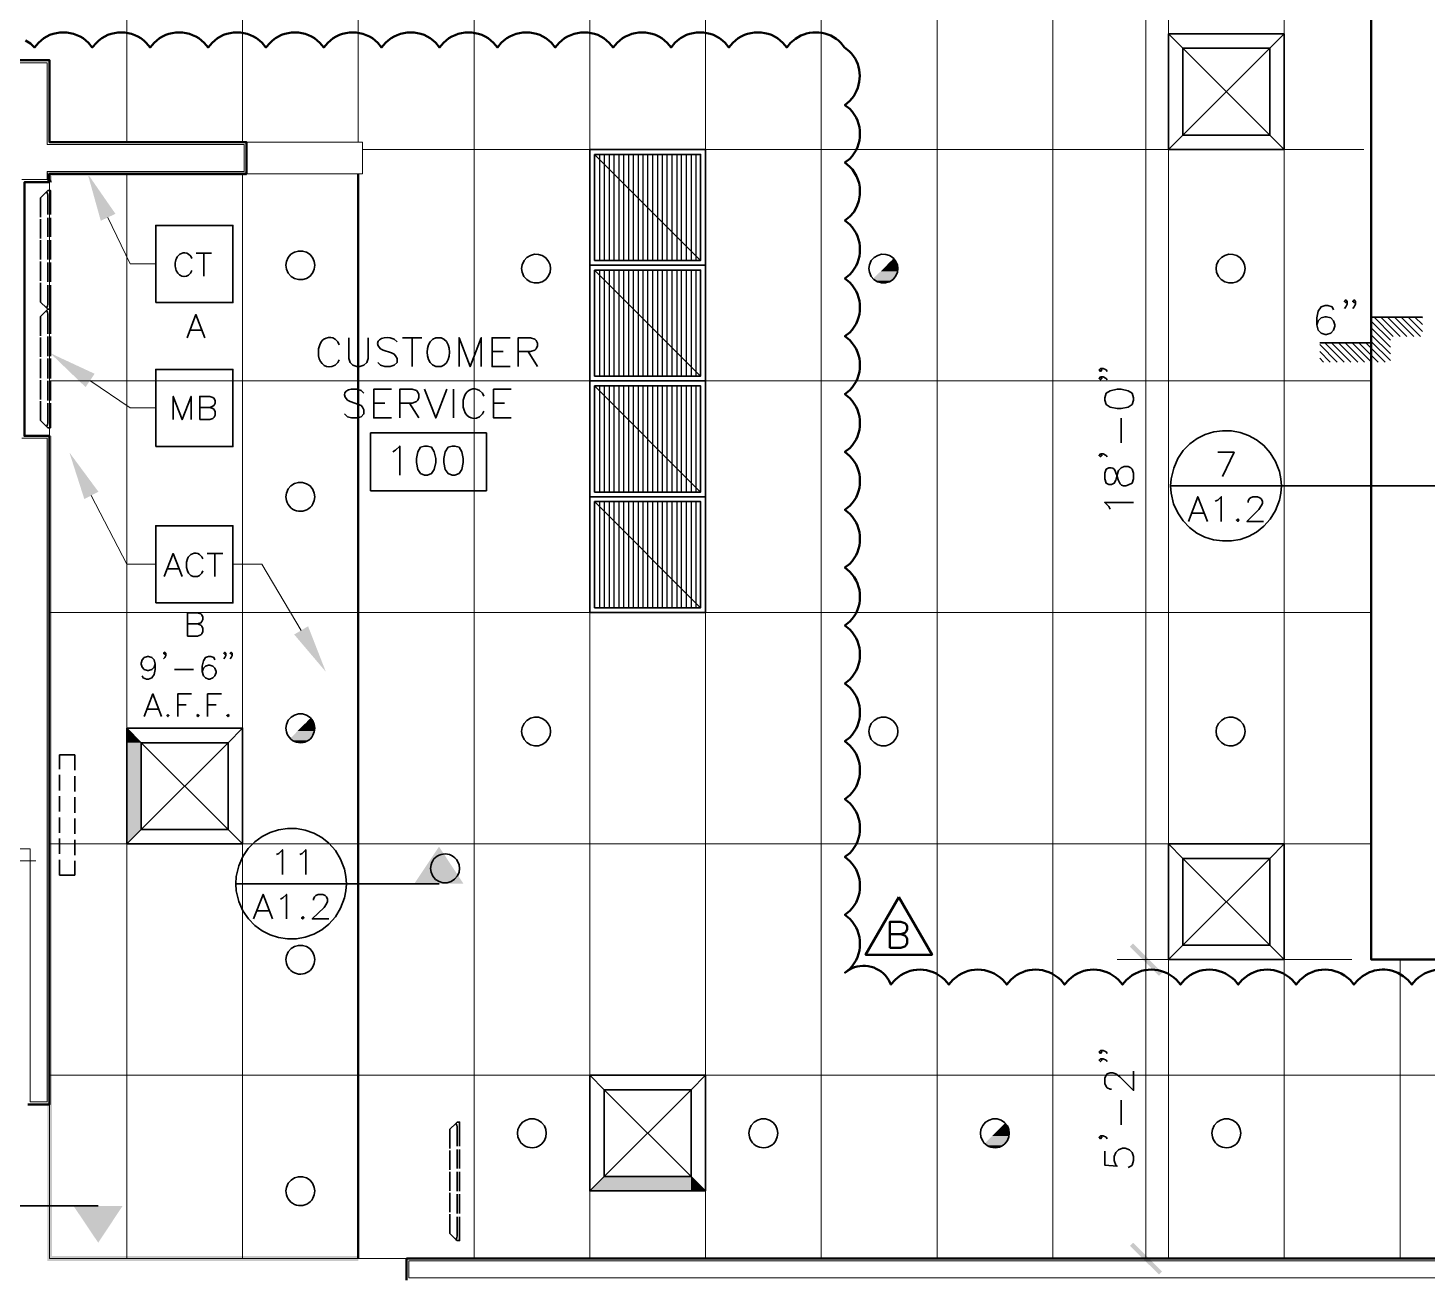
# Model space of a CAD drawing. Header units: inches. Extents: x 5 to 516, y -193 to 129.
# Drawn here: x 383.94 to 408.11, y 48.42 to 69.94 of the extents above; entities that cross this region are included whole.
import ezdxf

# ---------------------------------------------------------------- set-up
doc = ezdxf.new("R2010")
doc.units = ezdxf.units.IN
doc.header["$MEASUREMENT"] = 0
doc.linetypes.add('PDF_IMPORT', pattern=[1, 0.8, -0.2])
doc.layers.add('PDF9_Geometry', color=7, linetype='Continuous')
doc.layers.add('PDF9_Solid Fills', color=7, linetype='Continuous')

msp = doc.modelspace()

# ---------------------------------------------------------------- hatches: boundary and pattern name
at = {"layer": 'PDF9_Solid Fills', "transparency": 33554559}
for points in [[(384.3517361, 67.3783326), (387.7161802, 67.4583326), (384.271736, 67.4583326), (384.2717327, 67.4583359), (384.3517327, 67.2716692), (384.3517327, 67.3783359)], [(398.7695108, 65.8272201), (398.6717395, 65.7294489), (398.9650728, 65.7294489), (398.9695173, 65.7783378), (398.9695102, 65.7783378), (398.9650663, 65.8272201)], [(398.8139534, 65.8761116), (398.769509, 65.8272227), (398.9650645, 65.8272227), (398.9517312, 65.8761116)], [(398.8584051, 65.9161145), (398.8139607, 65.8761145), (398.9517384, 65.8761145), (398.9250718, 65.9161145)], [(398.5784029, 65.6405611), (398.5428474, 65.6005611), (398.8939585, 65.6005611), (398.9250696, 65.6405611)], [(398.5428488, 65.6005582), (398.5784044, 65.5694471), (398.8584044, 65.5694471), (398.8939599, 65.6005582)], [(398.6228456, 65.6850037), (398.5784011, 65.6405593), (398.9250678, 65.6405593), (398.9517344, 65.6850037)], [(398.5784029, 65.5694438), (398.6228474, 65.5472216), (398.8139585, 65.5472216), (398.8584029, 65.5694438)], [(398.6228456, 65.547227), (398.6717345, 65.5338937), (398.7695122, 65.5338937), (398.8139567, 65.547227)], [(398.671737, 65.7294464), (398.6228481, 65.6850019), (398.951737, 65.6850019), (398.9650703, 65.7294464)], [(388.5961805, 57.7872267), (388.5517361, 57.7383379), (388.8761805, 57.7383379), (388.8895139, 57.7872267)], [(388.645072, 57.8361182), (388.5961831, 57.7872293), (388.8895164, 57.7872293), (388.8939608, 57.8361182)], [(388.6939634, 57.8850005), (388.6450745, 57.8361116), (388.8939634, 57.8361116), (388.8895189, 57.8850005)], [(388.7428458, 57.9294522), (388.6939569, 57.8850078), (388.8895124, 57.8850078), (388.8761791, 57.9294522)], [(388.7828486, 57.9738948), (388.7428487, 57.9294504), (388.876182, 57.9294504), (388.8539598, 57.9738948)], [(388.4672924, 57.6583386), (388.5072924, 57.6272275), (388.7828479, 57.6272275), (388.8228479, 57.6583386)], [(388.5072953, 57.6938927), (388.4672953, 57.6583371), (388.8228508, 57.6583371), (388.8539619, 57.6938927)], [(388.5517379, 57.7383353), (388.5072935, 57.6938909), (388.8539601, 57.6938909), (388.8761823, 57.7383353)], [(388.5072953, 57.6272242), (388.5517397, 57.605002), (388.7428508, 57.605002), (388.7828508, 57.6272242)], [(388.5517379, 57.6049984), (388.5961824, 57.591665), (388.6939601, 57.591665), (388.742849, 57.6049984)], [(402.9784045, 54.0583362), (403.5339579, 53.6094496), (403.0317357, 54.1116717), (402.9784023, 54.0583384)], [(400.5961799, 50.7872271), (400.5517354, 50.7383382), (400.8761799, 50.7383382), (400.8895132, 50.7872271)], [(400.6450713, 50.8361185), (400.5961824, 50.7872297), (400.8895157, 50.7872297), (400.8939602, 50.8361185)], [(400.6939627, 50.8850009), (400.6450738, 50.836112), (400.8939627, 50.836112), (400.8895183, 50.8850009)], [(400.7428451, 50.9294526), (400.6939562, 50.8850082), (400.8895118, 50.8850082), (400.8761784, 50.9294526)], [(400.782848, 50.9738952), (400.742848, 50.9294508), (400.8761813, 50.9294508), (400.8539591, 50.9738952)], [(400.4672917, 50.658339), (400.5072917, 50.6272279), (400.7828473, 50.6272279), (400.8228473, 50.658339)], [(400.5072946, 50.6938931), (400.4672946, 50.6583375), (400.8228502, 50.6583375), (400.8539613, 50.6938931)], [(400.5517373, 50.7383357), (400.5072928, 50.6938913), (400.8539595, 50.6938913), (400.8761817, 50.7383357)], [(400.5072946, 50.6272246), (400.5517391, 50.6050024), (400.7428502, 50.6050024), (400.7828502, 50.6272246)], [(400.5961799, 50.5872217), (400.6450688, 50.5827773), (400.6939577, 50.5872217), (400.7428484, 50.6049988), (400.5517373, 50.6049988)]]:
    msp.add_hatch(color=256, dxfattribs=at).paths.add_polyline_path(points)
at = {"layer": 'PDF9_Solid Fills', "true_color": 0xb3b3b3, "transparency": 33554559}
for points in [[(385.6450721, 57.5827816), (385.6450721, 55.8361172), (385.893961, 56.085004), (385.893961, 57.5827816)], [(393.8939606, 50.0850075), (393.6450717, 49.8361186), (393.8939606, 49.8361186), (395.3961817, 49.8361186), (395.3961817, 50.0850075)]]:
    msp.add_hatch(color=253, dxfattribs=at).paths.add_polyline_path(points)

# ---------------------------------------------------------------- linework, layer by layer
at = {"layer": 'PDF9_Geometry', "lineweight": 15}
for points in [[(399.6450714, 81.0450018), (399.6450714, 48.6672253)], [(401.6450712, 81.0450018), (401.6450712, 48.6672253)], [(403.2539579, 53.8361184), (403.2539579, 71.8361174), (403.2539579, 81.0450058)], [(403.6450711, 81.0450018), (403.6450711, 48.6672253)], [(405.645071, 81.0450018), (405.645071, 48.6672253)], [(385.6450721, 75.253887), (385.6450721, 67.9605542)], [(387.645072, 75.253887), (387.645072, 67.9605542)], [(389.6450719, 67.960557), (389.6450719, 75.2538898)], [(391.6450718, 75.253887), (391.6450718, 48.6672209)], [(393.6450717, 75.253887), (393.6450717, 48.6672209)], [(395.6450716, 75.253887), (395.6450716, 48.6672209)], [(397.6450715, 75.253887), (397.6450715, 48.6672209)], [(389.6450719, 69.7116691), (389.6450719, 70.7294468)], [(387.7161802, 67.960557), (389.7161801, 67.960557), (389.7161801, 67.4183348), (387.7161802, 67.4183348)], [(407.0228469, 67.8361176), (389.7161813, 67.8361176)], [(384.3117389, 62.8850003), (384.3117389, 67.2716668)], [(385.6450721, 67.4183388), (385.6450721, 48.6672288)], [(387.645072, 67.4183388), (387.645072, 48.6672288)], [(385.3206273, 66.6627778), (385.7028495, 65.8583334), (386.147294, 65.8583334)], [(407.1472863, 63.8361178), (384.3117321, 63.8361178)], [(385.0095199, 63.8449973), (385.7028532, 63.3694418), (386.1472976, 63.3694418)], [(385.0317367, 61.8583347), (385.64507, 60.6672237), (386.1472922, 60.6672237)], [(388.6584002, 59.5250015), (387.9784003, 60.6672237), (387.4806225, 60.6672237)], [(407.1472863, 59.836118), (384.3117321, 59.836118)], [(407.1472863, 55.8361183), (384.3117321, 55.8361183)], [(384.0761793, 55.5427788), (383.462846, 55.5427788)], [(403.2539579, 48.6672276), (403.2539579, 53.8361161)], [(407.6450709, 53.8361184), (407.6450709, 48.6672298)], [(384.3117389, 51.8361185), (436.2317348, 51.8361185)], [(384.3117389, 51.3338941), (384.3117389, 48.6672276)], [(390.4806205, 48.6672276), (384.3117321, 48.6672276)], [(403.6495109, 48.6672276), (402.7561776, 48.6672276)]]:
    msp.add_lwpolyline(points, dxfattribs=at)
at = {"layer": 'PDF9_Geometry', "lineweight": 50}
for points in [[(407.1472954, 71.8361174), (407.1472954, 53.8361184), (417.6450726, 53.8361184), (417.6450726, 71.8361174)], [(398.9872933, 54.9161151), (399.5606266, 53.9205596), (398.4095155, 53.9205596)]]:
    msp.add_lwpolyline(points, close=True, dxfattribs=at)
for points in [[(384.1206288, 69.6805621), (384.0495172, 69.600562), (383.9828509, 69.6672287), (383.8984066, 69.7205619)], [(385.1206287, 69.6805621), (385.0495171, 69.600562), (384.9828509, 69.6805621)], [(386.1206287, 69.6805621), (386.0495171, 69.600562), (385.9828508, 69.6805621)], [(387.1206286, 69.6805621), (387.049517, 69.600562), (386.9828508, 69.6805621)], [(388.1206286, 69.6805621), (388.0495169, 69.600562), (387.9828507, 69.6805621)], [(389.1206285, 69.6805621), (389.0495169, 69.600562), (388.9828507, 69.6805621)], [(390.1161836, 69.6805621), (390.0495168, 69.600562), (389.9828506, 69.6805621)], [(391.1161835, 69.6805621), (391.0495168, 69.600562), (390.9828506, 69.6805621)], [(392.1161835, 69.6805621), (392.0495167, 69.600562), (391.9828505, 69.6805621)], [(393.1161834, 69.6805621), (393.0495167, 69.600562), (392.9828504, 69.6805621)], [(394.1161833, 69.6805621), (394.0495169, 69.600562), (393.9828501, 69.6805621)], [(395.1161833, 69.6805621), (395.0495169, 69.600562), (394.98285, 69.6805621)], [(396.1161834, 69.6805621), (396.0495168, 69.600562), (395.98285, 69.6805621)], [(397.2006278, 69.7516731), (397.1161833, 69.6805621), (397.0495167, 69.600562), (396.9828499, 69.6805621)], [(398.1295166, 69.5338951), (398.0495166, 69.600562), (397.98285, 69.6805621)], [(383.1561841, 69.3783358), (384.31174, 69.3783358), (384.31174, 67.9605581), (387.7161847, 67.9605581), (387.7161847, 67.4183354), (384.31174, 67.4183354), (384.31174, 67.2716691)], [(384.3117389, 67.2716668), (383.8761833, 67.2716668), (383.8761833, 62.8850003), (384.3117389, 62.8850003), (384.3117389, 51.3338896), (383.9384056, 51.3338896)], [(389.6450719, 67.4183388), (389.6450719, 48.6672288)], [(398.8317395, 54.0405635), (398.8317395, 54.4894524), (399.0228506, 54.4894524), (399.0895173, 54.4672302), (399.1117395, 54.445008), (399.1295173, 54.405008), (399.1295173, 54.3605635), (399.1117395, 54.3205635), (399.0895173, 54.2983413), (399.0228506, 54.2761191), (398.8317395, 54.2761191)], [(399.0228474, 54.276114), (399.089514, 54.2538918), (399.1117362, 54.2316696), (399.129514, 54.1916696), (399.129514, 54.1250029), (399.1117362, 54.0850029), (399.089514, 54.0627807), (399.0228474, 54.0405585), (398.8317363, 54.0405585)], [(398.9206248, 53.4850008), (398.8495138, 53.4050008), (398.813958, 53.4805563)], [(399.9206247, 53.4850008), (399.8495137, 53.4050008), (399.7828469, 53.4850008)], [(400.9206247, 53.4850008), (400.8495136, 53.4050008), (400.7828468, 53.4850008)], [(401.9206246, 53.4850008), (401.8495136, 53.4050008), (401.7828468, 53.4850008)], [(402.9206246, 53.4850008), (402.8495135, 53.4050008), (402.7828467, 53.4850008)], [(403.9206245, 53.4850008), (403.8495135, 53.4050008), (403.7828467, 53.4850008)], [(404.9206245, 53.4850008), (404.8495134, 53.4050008), (404.7828466, 53.4850008)], [(405.9206244, 53.4850008), (405.8495134, 53.4050008), (405.7828466, 53.4850008)], [(406.9206243, 53.4850008), (406.8495132, 53.4050008), (406.7828466, 53.4850008)], [(407.6984021, 53.5516674), (407.6095132, 53.6050008)], [(407.91618, 53.4850046), (407.8495138, 53.4050045), (407.7828476, 53.4850046), (407.6984032, 53.5516714)], [(384.3117389, 51.3338941), (383.9384056, 51.3338941)], [(390.4806205, 48.2938943), (390.4806205, 48.6672276), (417.605063, 48.6672276), (417.605063, 46.1694499)]]:
    msp.add_lwpolyline(points, dxfattribs=at)
at = {"layer": 'PDF9_Geometry', "lineweight": 35}
for points in [[(403.8939589, 69.5872207), (403.6450701, 69.8361095)], [(405.3961832, 69.5872207), (405.6450721, 69.8361095)], [(403.8939589, 68.0850054), (403.6450701, 67.8361165)], [(405.3961832, 68.0850054), (405.6450721, 67.8361165)], [(393.7295172, 67.7516721), (395.5606281, 65.9205611)], [(386.7695114, 65.9516686), (386.7517337, 65.9916686), (386.7117337, 66.0272241)], [(386.8450684, 66.0450026), (387.1117351, 66.0450026)], [(386.9784054, 66.0450026), (386.9784054, 65.6450026)], [(388.4050709, 65.8983399), (388.396182, 65.8361177), (388.4050709, 65.7694511)], [(388.8628486, 65.7116733), (388.8850709, 65.7694511), (388.8939598, 65.8361177), (388.8850709, 65.8983399), (388.8628486, 65.9605622)], [(392.4761832, 65.8450044), (392.4672943, 65.7783378), (392.4761832, 65.7161156)], [(392.933961, 65.6538933), (392.9606276, 65.7161156), (392.9695165, 65.7783378), (392.9606276, 65.8450044), (392.933961, 65.9027822)], [(393.7295172, 65.7516722), (395.5606281, 63.9205613)], [(398.4761829, 65.8450044), (398.467294, 65.7783378), (398.4761829, 65.7161156)], [(398.9339606, 65.6538933), (398.9606273, 65.7161156), (398.9695162, 65.7783378), (398.9606273, 65.8450044), (398.9339606, 65.9027822)], [(404.4761826, 65.8450044), (404.4672937, 65.7783378), (404.4761826, 65.7161156)], [(404.9339603, 65.6538933), (404.960627, 65.7161156), (404.9695159, 65.7783378), (404.960627, 65.8450044), (404.9339603, 65.9027822)], [(406.493957, 65.0672195), (406.4717348, 65.1161084), (406.4006236, 65.1383306), (406.3517348, 65.1383306), (406.2806237, 65.1161084), (406.2317348, 65.0449972), (406.2095125, 64.9249973), (406.2095125, 64.8049973), (406.2317348, 64.7116639), (406.2806237, 64.662775), (406.3517348, 64.6405528), (406.373957, 64.6405528), (406.4495125, 64.662775), (406.493957, 64.7116639), (406.5206236, 64.782775), (406.5206236, 64.8049973), (406.493957, 64.8761084), (406.4495125, 64.9249973), (406.373957, 64.9472195), (406.3517348, 64.9472195), (406.2806237, 64.9249973), (406.2317348, 64.8761084), (406.2095125, 64.8049973)], [(406.7339562, 65.2094449), (406.7072896, 65.1872227), (406.6850674, 65.2094449), (406.7072896, 65.2361116), (406.7339562, 65.2094449), (406.7339562, 65.1605561), (406.7072896, 65.1161116), (406.6850674, 65.0894449)], [(406.8761817, 65.2094449), (406.8539595, 65.1872227), (406.8272928, 65.2094449), (406.8539595, 65.2361116), (406.8761817, 65.2094449), (406.8761817, 65.1605561), (406.8539595, 65.1161116), (406.8272928, 65.0894449)], [(386.6895147, 64.5827812), (386.8406258, 64.9827812), (386.9917369, 64.5827812)], [(406.2583975, 64.4938869), (407.1472863, 64.4938869), (407.1472863, 64.9383313), (408.0361751, 64.9383313)], [(407.4806196, 64.5383386), (407.1472863, 64.8716719)], [(407.529511, 64.604998), (407.1961777, 64.9383313)], [(407.6495107, 64.604998), (407.3161773, 64.9383313)], [(407.7650705, 64.604998), (407.4317372, 64.9383313)], [(407.8850702, 64.604998), (407.5517369, 64.9383313)], [(408.000621, 64.604998), (407.6672877, 64.9383313)], [(408.0361751, 64.6894435), (407.7872863, 64.9383324)], [(408.0361751, 64.8094432), (407.9028418, 64.938332)], [(408.0361751, 64.925003), (408.0228418, 64.9383364)], [(386.7472947, 64.7161091), (386.9384058, 64.7161091)], [(389.4806206, 64.5827812), (389.4806206, 64.2272257), (389.5072873, 64.1561146), (389.5517317, 64.1072257), (389.6228428, 64.0850034), (389.6717317, 64.0850034), (389.7428428, 64.1072257), (389.7917317, 64.1561146), (389.8139539, 64.2272257), (389.8139539, 64.5827812)], [(390.3161783, 64.5116639), (390.2672894, 64.5605528), (390.1961783, 64.582775)], [(390.4095123, 64.5827812), (390.7428456, 64.5827812)], [(390.5784034, 64.5827812), (390.5784034, 64.0850034)], [(391.1250671, 64.560559), (391.0761782, 64.5827812), (390.9828449, 64.5827812), (390.933956, 64.560559), (390.8850671, 64.5116701)], [(391.3872955, 64.0850056), (391.3872955, 64.5827834), (391.5784066, 64.0850056), (391.7695177, 64.5827834), (391.7695177, 64.0850056)], [(392.2672904, 64.0850056), (391.9561793, 64.0850056), (391.9561793, 64.5827834), (392.2672904, 64.5827834)], [(392.4095122, 64.0850056), (392.4095122, 64.5827834), (392.6228455, 64.5827834), (392.6939567, 64.5605611), (392.7206233, 64.5338945), (392.7428455, 64.48945), (392.7428455, 64.4405612), (392.7206233, 64.3916723), (392.6939567, 64.36945), (392.6228455, 64.3427834), (392.4095122, 64.3427834)], [(407.4806196, 64.4227787), (407.1472863, 64.756112)], [(407.4806196, 64.302779), (407.1472863, 64.6361124)], [(390.0272894, 64.3916639), (390.0761783, 64.3694417), (390.2184005, 64.3205528), (390.2672894, 64.2983306), (390.2895116, 64.271664), (390.3161783, 64.2272195), (390.3161783, 64.1561084), (390.2672894, 64.1072195), (390.1961783, 64.0849973), (390.102845, 64.0849973), (390.0272894, 64.1072195), (389.982845, 64.1561084)], [(391.9561793, 64.3427819), (392.1472904, 64.3427819)], [(392.5784033, 64.3427819), (392.7428477, 64.0850042)], [(406.5606254, 64.1605536), (406.2584032, 64.4672202)], [(406.4406258, 64.1605536), (406.2584036, 64.3472202)], [(406.6806251, 64.1605536), (406.3472918, 64.4938869)], [(406.7961759, 64.1605536), (406.4628426, 64.4938869)], [(406.9161846, 64.1605536), (406.5828513, 64.4938869)], [(407.0317354, 64.1605536), (406.6984021, 64.4938869)], [(407.1517351, 64.1605536), (406.8184018, 64.4938869)], [(407.267295, 64.1605536), (406.9339617, 64.4938869)], [(407.3872946, 64.1605536), (407.0539613, 64.4938869)], [(407.4806196, 64.1872282), (407.1472863, 64.5205615)], [(389.2450672, 64.107226), (389.2895117, 64.1561149), (389.3161783, 64.2005594)], [(390.9828449, 64.0850034), (391.0761782, 64.0850034), (391.1250671, 64.1072257)], [(406.3250659, 64.1605536), (406.2583993, 64.2316647)], [(402.4717404, 64.0494425), (402.4939626, 64.0272202), (402.4717404, 64.0005536), (402.4450737, 64.0272202), (402.4717404, 64.0494425), (402.5161848, 64.0494425), (402.5650737, 64.0272202), (402.587296, 64.0005536)], [(402.4717404, 63.907226), (402.4939626, 63.8805594), (402.4717404, 63.8583372), (402.4450737, 63.8805594), (402.4717404, 63.907226), (402.5161848, 63.907226), (402.5650737, 63.8805594), (402.587296, 63.8583372)], [(389.7428457, 63.6227751), (389.6939568, 63.671664), (389.6228457, 63.6938862)], [(390.2184034, 63.1961168), (389.9117368, 63.1961168), (389.9117368, 63.6938945), (390.2184034, 63.6938945)], [(390.36063, 63.1961168), (390.36063, 63.6938945), (390.5784077, 63.6938945), (390.6495188, 63.6716723), (390.671741, 63.6450056), (390.6939633, 63.6005612), (390.6939633, 63.5516723), (390.671741, 63.5027834), (390.6495188, 63.4805612), (390.5784077, 63.4538945), (390.36063, 63.4538945)], [(390.7917371, 63.6938924), (390.9828482, 63.1961146), (391.1739593, 63.6938924)], [(391.2895126, 63.6938924), (391.2895126, 63.1961146)], [(391.8139538, 63.5738927), (391.7917316, 63.6227816), (391.7428427, 63.6716705)], [(392.2895115, 63.1961168), (391.9828449, 63.1961168), (391.9828449, 63.6938945), (392.2895115, 63.6938945)], [(393.7295172, 63.7516723), (395.5606281, 61.9161168)], [(386.4495154, 63.1694512), (386.4495154, 63.5694512), (386.6006265, 63.1694512), (386.7561821, 63.5694512), (386.7561821, 63.1694512)], [(386.9072881, 63.1694512), (386.9072881, 63.5694512), (387.0806215, 63.5694512), (387.1339548, 63.5516734), (387.156177, 63.5338956), (387.1739548, 63.4938956), (387.1739548, 63.4538956), (387.156177, 63.4183401), (387.1339548, 63.4005623), (387.0806215, 63.3783401), (386.9072881, 63.3783401)], [(387.080628, 63.3783361), (387.1339613, 63.3605583), (387.1561835, 63.3427805), (387.1739613, 63.3027805), (387.1739613, 63.2450028), (387.1561835, 63.2094472), (387.1339613, 63.187225), (387.080628, 63.1694472), (386.9072946, 63.1694472)], [(389.4584013, 63.5027751), (389.5072902, 63.4805529), (389.6495124, 63.431664), (389.6939568, 63.4094418), (389.7206235, 63.3827751), (389.7428457, 63.3383307), (389.7428457, 63.2672196), (389.6939568, 63.2183307), (389.6228457, 63.1961085), (389.5295124, 63.1961085), (389.4584013, 63.2183307), (389.4095124, 63.2672196)], [(389.9117368, 63.4538931), (390.1028479, 63.4538931)], [(390.529512, 63.4538931), (390.6939564, 63.1961153)], [(391.4806205, 63.5738927), (391.4583983, 63.5027816), (391.4583983, 63.3827816)], [(391.9828449, 63.4538931), (392.173956, 63.4538931)], [(391.7428427, 63.2183372), (391.7917316, 63.2672261), (391.8139538, 63.3116705)], [(402.8272905, 62.7650006), (402.8272905, 63.1916673)], [(390.2450701, 62.6138957), (390.2895145, 62.6405623), (390.3606256, 62.7116734), (390.3606256, 62.2094513)], [(402.4717404, 62.5738928), (402.4939626, 62.5472261), (402.4717404, 62.5250039), (402.4450737, 62.5472261), (402.4717404, 62.5738928), (402.5161848, 62.5738928), (402.5650737, 62.5472261), (402.587296, 62.5250039)], [(404.5784026, 62.1827795), (404.7784026, 62.6050017), (404.4984026, 62.6050017)], [(402.5650708, 62.3116655), (402.5428486, 62.2405544), (402.5428486, 62.1427766), (402.5650708, 62.0716655), (402.6139597, 62.0494433), (402.6584042, 62.0494433), (402.7072931, 62.0716655), (402.7339597, 62.1205544), (402.7561819, 62.2138877), (402.7784042, 62.2894433), (402.827293, 62.3338877), (402.8761819, 62.3605544), (402.947293, 62.3605544), (402.9917375, 62.3338877), (403.0184041, 62.3116655), (403.0406264, 62.2405544), (403.0406264, 62.1427766), (403.0184041, 62.0716655)], [(403.689513, 62.1472214), (403.6806241, 62.022777), (403.689513, 61.8983326)], [(405.5606241, 61.7738881), (405.5872907, 61.8983326), (405.5961796, 62.022777), (405.5872907, 62.1472214), (405.5606241, 62.2716659)], [(418.3828452, 62.022777), (403.6806241, 62.022777)], [(393.7295172, 61.7516724), (395.5606281, 59.9161169)], [(402.6361827, 61.6227752), (402.6139604, 61.6672197), (402.5428493, 61.7383308), (403.0406271, 61.7383308)], [(403.9917327, 61.4094506), (404.1517327, 61.8361172), (404.3161771, 61.4094506)], [(404.4539632, 61.7561122), (404.4984077, 61.7738899), (404.5561855, 61.8361122), (404.5561855, 61.4094455)], [(405.022847, 61.7338863), (405.022847, 61.7561085), (405.0406248, 61.7961085), (405.062847, 61.8183308), (405.102847, 61.8361085), (405.182847, 61.8361085), (405.222847, 61.8183308), (405.2450692, 61.7961085), (405.2672915, 61.7561085), (405.2672915, 61.7161085), (405.2450692, 61.6761085), (405.2050692, 61.6138863), (405.0006248, 61.4094419), (405.2850692, 61.4094419)], [(404.0495127, 61.551667), (404.2539571, 61.551667)], [(386.2939617, 60.4538933), (386.4450728, 60.8538932), (386.6006284, 60.4538933)], [(386.6939617, 60.760561), (386.6761839, 60.7027832), (386.6761839, 60.6094499), (386.6939617, 60.5516721), (386.7117395, 60.5116721), (386.7517395, 60.4761166), (386.7917395, 60.4538943), (386.867295, 60.4538943), (386.9028506, 60.4761166), (386.9428506, 60.5116721), (386.9606283, 60.5516721)], [(386.9606283, 60.760561), (386.9428506, 60.7961165), (386.9028506, 60.8361165)], [(387.0361763, 60.853895), (387.3028429, 60.853895)], [(387.1695132, 60.853895), (387.1695132, 60.4538951)], [(386.3517326, 60.5872212), (386.5428437, 60.5872212)], [(386.6939635, 59.4272277), (386.6939635, 59.8272277), (386.8672968, 59.8272277), (386.9250746, 59.8094499), (386.9428524, 59.7916722), (386.9606301, 59.7516722), (386.9606301, 59.7161166), (386.9428524, 59.6761166), (386.9250746, 59.6583388), (386.8672968, 59.6405611), (386.6939635, 59.6405611)], [(386.8672943, 59.6405614), (386.9250721, 59.6183392), (386.9428498, 59.6005614), (386.9606276, 59.5605614), (386.9606276, 59.5072281), (386.9428498, 59.4672281), (386.9250721, 59.4494503), (386.8672943, 59.4272281), (386.693961, 59.4272281)], [(386.1339592, 58.9427804), (386.1161814, 58.8894471), (386.0806259, 58.8494471), (386.0228481, 58.8316693), (386.0050703, 58.8316693), (385.9472925, 58.8494471), (385.911737, 58.8894471), (385.8939592, 58.9427804), (385.8939592, 58.9605582), (385.911737, 59.018336), (385.9472925, 59.0538915), (386.0050703, 59.0716693), (386.0228481, 59.0716693), (386.0806259, 59.0538915), (386.1161814, 59.018336), (386.1339592, 58.9427804), (386.1339592, 58.8494471), (386.1161814, 58.7605582), (386.0806259, 58.7027804), (386.0228481, 58.6850027), (385.9872925, 58.6850027), (385.9295147, 58.7027804), (385.911737, 58.738336)], [(386.3206273, 59.1294485), (386.3028495, 59.1116707), (386.2806273, 59.1294485), (386.3028495, 59.1472263), (386.3206273, 59.1294485), (386.3206273, 59.093893), (386.3028495, 59.053893), (386.2806273, 59.0361152)], [(387.1695132, 59.0183374), (387.1517355, 59.053893), (387.0984021, 59.0716708), (387.0584021, 59.0716708), (387.0050688, 59.053893), (386.9695132, 59.0005596), (386.947291, 58.9072263), (386.947291, 58.813893), (386.9695132, 58.7383374), (387.0050688, 58.7027819), (387.0584021, 58.6850041), (387.0806243, 58.6850041), (387.1339577, 58.7027819), (387.1695132, 58.7383374), (387.1917355, 58.7961152), (387.1917355, 58.813893), (387.1695132, 58.8716708), (387.1339577, 58.9072263), (387.0806243, 58.9250041), (387.0584021, 58.9250041), (387.0050688, 58.9072263), (386.9695132, 58.8716708), (386.947291, 58.813893)], [(387.3561813, 59.1294485), (387.3384036, 59.1116707), (387.3206258, 59.1294485), (387.3384036, 59.1472263), (387.3561813, 59.1294485), (387.3561813, 59.093893), (387.3384036, 59.053893), (387.3206258, 59.0361152)], [(387.4672924, 59.1294485), (387.4495147, 59.1116707), (387.4317369, 59.1294485), (387.4495147, 59.1472263), (387.4672924, 59.1294485), (387.4672924, 59.093893), (387.4495147, 59.053893), (387.4317369, 59.0361152)], [(386.4672925, 58.8494464), (386.8006258, 58.8494464)], [(385.9472911, 58.0361145), (386.0984022, 58.4272256), (386.2450688, 58.0361145)], [(386.5250724, 58.0361145), (386.5250724, 58.4272256), (386.7650724, 58.4272256)], [(387.0406251, 58.0361145), (387.0406251, 58.4272256), (387.2806251, 58.4272256)], [(386.005071, 58.1650027), (386.1917377, 58.1650027)], [(386.5250724, 58.2405597), (386.6717391, 58.2405597)], [(387.0406251, 58.2405597), (387.1917362, 58.2405597)], [(385.8939599, 57.5827816), (385.645071, 57.8361149)], [(387.3961842, 57.5827816), (387.6450731, 57.8361149)], [(392.4761832, 57.8450049), (392.4672943, 57.7783382), (392.4761832, 57.7116715)], [(392.933961, 57.6538938), (392.9606276, 57.7116715), (392.9695165, 57.7783382), (392.9606276, 57.8450049), (392.933961, 57.9027827)], [(398.4761829, 57.8450049), (398.467294, 57.7783382), (398.4761829, 57.7116715)], [(398.9339606, 57.6538938), (398.9606273, 57.7116715), (398.9695162, 57.7783382), (398.9606273, 57.8450049), (398.9339606, 57.9027827)], [(404.4761826, 57.8450049), (404.4672937, 57.7783382), (404.4761826, 57.7116715)], [(404.9339603, 57.6538938), (404.960627, 57.7116715), (404.9695159, 57.7783382), (404.960627, 57.8450049), (404.9339603, 57.9027827)], [(385.8939599, 56.0850061), (385.645071, 55.8361172)], [(387.3961842, 56.0850061), (387.6450731, 55.8361172)], [(388.2317419, 55.6538899), (388.2717419, 55.6716677), (388.3339641, 55.7338899), (388.3339641, 55.3072233)], [(388.6361834, 55.6538899), (388.6761834, 55.6716677), (388.7384057, 55.7338899), (388.7384057, 55.3072233)], [(403.8939589, 55.5827817), (403.6450701, 55.836115)], [(405.3961832, 55.5827817), (405.6450721, 55.836115)], [(389.4406268, 55.1472258), (389.4317379, 55.2716702), (389.4095156, 55.3961147)], [(387.5384046, 55.2716702), (387.5295158, 55.1472258), (387.5384046, 55.0227814)], [(389.4095156, 54.9027814), (389.4317379, 55.0227814), (389.4406268, 55.1472258), (387.5295158, 55.1472258)], [(391.0406249, 55.1472258), (389.4406249, 55.1472258)], [(387.8361799, 54.5383391), (388.0006243, 54.9605613), (388.1606243, 54.5383391)], [(388.3028501, 54.880561), (388.3428501, 54.9027832), (388.4050723, 54.960561), (388.4050723, 54.5383388)], [(388.8717339, 54.8627839), (388.8717339, 54.8805617), (388.8895117, 54.9205617), (388.9117339, 54.9427839), (388.9517339, 54.9605617), (389.0317339, 54.9605617), (389.0717339, 54.9427839), (389.0939561, 54.9205617), (389.1117339, 54.8805617), (389.1117339, 54.8405617), (389.0939561, 54.8005617), (389.0539561, 54.7383395), (388.8495117, 54.5383395), (389.1339561, 54.5383395)], [(387.8984086, 54.6805555), (388.102853, 54.6805555)], [(403.8939589, 54.0850062), (403.6450701, 53.8361173)], [(405.3961832, 54.0850062), (405.6450721, 53.8361173)], [(402.4717404, 52.2627859), (402.4939626, 52.2405636), (402.4717404, 52.213897), (402.4450737, 52.2405636), (402.4717404, 52.2627859), (402.5161848, 52.2627859), (402.5650737, 52.2405636), (402.587296, 52.213897)], [(402.4717404, 52.1205604), (402.4939626, 52.0983382), (402.4717404, 52.0716715), (402.4450737, 52.0983382), (402.4717404, 52.1205604), (402.5161848, 52.1205604), (402.5650737, 52.0983382), (402.587296, 52.0716715)], [(393.8939595, 51.5827819), (393.6450706, 51.8361152)], [(395.3961838, 51.5827819), (395.6450727, 51.8361152)], [(402.6583995, 51.5961192), (402.6361772, 51.5961192), (402.5872884, 51.6183414), (402.5650661, 51.6450081), (402.5428439, 51.693897), (402.5428439, 51.7872303), (402.5650661, 51.8361192), (402.5872884, 51.8583414), (402.6361772, 51.8805637), (402.6850661, 51.8805637), (402.733955, 51.8583414), (402.8050661, 51.8094525), (403.0406217, 51.573897), (403.0406217, 51.9072303)], [(402.8272905, 50.978335), (402.8272905, 51.4050016)], [(402.4717404, 50.7872271), (402.4939626, 50.7650049), (402.4717404, 50.7383382), (402.4450737, 50.7650049), (402.4717404, 50.7872271), (402.5161848, 50.7872271), (402.5650737, 50.7650049), (402.587296, 50.7383382)], [(402.5428486, 50.525002), (402.5428486, 50.285002), (402.7561819, 50.2627798), (402.7339597, 50.285002), (402.7072931, 50.3605576), (402.7072931, 50.4316687), (402.7339597, 50.5027798), (402.7784042, 50.5472242), (402.8495153, 50.5738909), (402.8984042, 50.5738909), (402.9695153, 50.5472242), (403.0184041, 50.5027798), (403.0406264, 50.4316687), (403.0406264, 50.3605576), (403.0184041, 50.285002), (402.9917375, 50.2627798), (402.947293, 50.2405576)], [(393.8939595, 50.0850064), (393.6450706, 49.8361175)], [(395.3961838, 50.0850064), (395.6450727, 49.8361175)], [(385.1517363, 49.5783332), (383.067292, 49.5783332)], [(391.3517323, 48.9783351), (391.3961768, 48.9783351), (391.3517323, 48.9783351)]]:
    msp.add_lwpolyline(points, dxfattribs=at)
for points in [[(405.645071, 69.8361175), (405.645071, 67.8361176), (403.6450711, 67.8361176), (403.6450711, 69.8361175)], [(405.3961832, 69.5872276), (405.3961832, 68.0850054), (403.893961, 68.0850054), (403.893961, 69.5872276)], [(393.6450717, 67.8361176), (393.6450717, 65.8361177), (395.6450716, 65.8361177), (395.6450716, 67.8361176)], [(393.7295172, 67.7516651), (393.7295172, 65.9205542), (395.5606281, 65.9205542), (395.5606281, 67.7516651)], [(384.2806245, 67.129447), (384.2584023, 67.1027803), (384.2761801, 67.0761137), (384.2806245, 67.0450026), (384.2761801, 67.0761137), (384.2584023, 67.1027803)], [(384.2806227, 67.129447), (384.3250671, 67.129447), (384.3250671, 67.0450026), (384.3250671, 67.129447)], [(386.1472875, 65.1916679), (386.1472875, 66.5250011), (387.4806207, 66.5250011), (387.4806207, 65.1916679)], [(393.6450717, 65.8361177), (393.6450717, 63.8361178), (395.6450716, 63.8361178), (395.6450716, 65.8361177)], [(393.7295172, 65.7516652), (393.7295172, 63.9205543), (395.5606281, 63.9205543), (395.5606281, 65.7516652)], [(384.2584073, 65.1027786), (384.1561851, 65.2005564)], [(384.2584073, 65.0538908), (384.1561851, 64.9516686)], [(384.2806209, 65.1605604), (384.2761764, 65.1294493), (384.2583987, 65.1027826), (384.2806209, 65.076116), (384.3250653, 65.076116), (384.3250653, 65.1605604), (384.3250653, 65.076116), (384.2806209, 65.076116), (384.2583987, 65.1027826), (384.2761764, 65.1294493)], [(384.3250653, 64.991669), (384.3250653, 65.0761134), (384.2806209, 65.0761134), (384.2583987, 65.0538912), (384.2806209, 65.0761134), (384.3250653, 65.0761134)], [(384.2584023, 65.0538937), (384.2761801, 65.0272271), (384.2806245, 64.9916715), (384.2761801, 65.0272271)], [(386.1472875, 62.7027809), (386.1472875, 64.0361142), (387.4806207, 64.0361142), (387.4806207, 62.7027809)], [(393.6450717, 63.8361178), (393.6450717, 61.8361179), (395.6450716, 61.8361179), (395.6450716, 63.8361178)], [(393.7295172, 63.7516702), (393.7295172, 61.9161147), (395.5606281, 61.9161147), (395.5606281, 63.7516702)], [(402.5428486, 63.5027845), (402.5650708, 63.4316734), (402.6361819, 63.3827845), (402.7561819, 63.3605623), (402.827293, 63.3605623), (402.947293, 63.3827845), (403.0184041, 63.4316734), (403.0406264, 63.5027845), (403.0406264, 63.547229), (403.0184041, 63.6227845), (402.947293, 63.6672289), (402.827293, 63.6938956), (402.7561819, 63.6938956), (402.6361819, 63.6672289), (402.5650708, 63.6227845), (402.5428486, 63.547229)], [(384.2806209, 63.0272203), (384.2583987, 63.0494425), (384.2761764, 63.0805536), (384.2806209, 63.1116647), (384.2761764, 63.0805536), (384.2583987, 63.0494425)], [(384.2806227, 63.0272268), (384.3250671, 63.0272268), (384.3250671, 63.1116713), (384.3250671, 63.0272268)], [(391.8584055, 62.9383314), (389.8584056, 62.9383314), (389.8584056, 61.9383315), (391.8584055, 61.9383315)], [(390.7917371, 62.7116695), (390.720626, 62.6894472), (390.6717371, 62.6138917), (390.6495149, 62.4983361), (390.6495149, 62.427225), (390.6717371, 62.307225), (390.720626, 62.2361139), (390.7917371, 62.2094473), (390.840626, 62.2094473), (390.9117371, 62.2361139), (390.9561815, 62.307225), (390.9828482, 62.427225), (390.9828482, 62.4983361), (390.9561815, 62.6138917), (390.9117371, 62.6894472), (390.840626, 62.7116695)], [(391.2672958, 62.7116695), (391.1961847, 62.6894472), (391.1472959, 62.6138917), (391.1250736, 62.4983361), (391.1250736, 62.427225), (391.1472959, 62.307225), (391.1961847, 62.2361139), (391.2672958, 62.2094473), (391.3161847, 62.2094473), (391.3872958, 62.2361139), (391.4361847, 62.307225), (391.4584069, 62.427225), (391.4584069, 62.4983361), (391.4361847, 62.6138917), (391.3872958, 62.6894472), (391.3161847, 62.7116695)], [(393.6450717, 61.8361179), (393.6450717, 59.836118), (395.6450716, 59.836118), (395.6450716, 61.8361179)], [(393.7295172, 61.7516703), (393.7295172, 59.9161148), (395.5606281, 59.9161148), (395.5606281, 61.7516703)], [(404.8406277, 61.4538932), (404.8184055, 61.431671), (404.8406277, 61.4094488), (404.8584055, 61.431671)], [(386.1472875, 60.0005603), (386.1472875, 61.3338936), (387.4806207, 61.3338936), (387.4806207, 60.0005603)], [(386.3561814, 58.0716686), (386.3384036, 58.0538909), (386.3561814, 58.0361131), (386.3739592, 58.0538909)], [(386.8761828, 58.0716686), (386.858405, 58.0538909), (386.8761828, 58.0361131), (386.8939606, 58.0538909)], [(387.3917354, 58.0716686), (387.3739577, 58.0538909), (387.3917354, 58.0361131), (387.4139577, 58.0538909)], [(385.6450721, 57.8361182), (385.6450721, 55.8361183), (387.645072, 55.8361183), (387.645072, 57.8361182)], [(385.8939599, 57.5827837), (385.8939599, 56.0850061), (387.3961821, 56.0850061), (387.3961821, 57.5827837)], [(405.645071, 55.8361183), (405.645071, 53.8361184), (403.6450711, 53.8361184), (403.6450711, 55.8361183)], [(405.3961832, 55.5827838), (405.3961832, 54.0850062), (403.893961, 54.0850062), (403.893961, 55.5827838)], [(388.6895146, 54.578333), (388.6672924, 54.5561107), (388.6895146, 54.538333), (388.7072924, 54.5561107)], [(395.6450716, 49.8361186), (395.6450716, 51.8361185), (393.6450717, 51.8361185), (393.6450717, 49.8361186)], [(395.3961838, 50.0850064), (395.3961838, 51.582784), (393.8939616, 51.582784), (393.8939616, 50.0850064)], [(391.3517323, 51.0272253), (391.3295101, 51.0005586), (391.3472879, 50.973892), (391.3517323, 50.9427809), (391.3472879, 50.973892), (391.3295101, 51.0005586)], [(391.3517396, 51.0272253), (391.396184, 51.0272253), (391.396184, 50.9427809), (391.396184, 51.0272253)], [(391.3295152, 49.0005613), (391.227293, 49.1027835)], [(391.3517378, 49.0583387), (391.3472933, 49.0272276), (391.3295155, 49.0005609), (391.3517378, 48.9783387), (391.3961822, 48.9783387), (391.3961822, 49.0583387), (391.3961822, 48.9783387), (391.3517378, 48.9783387), (391.3295155, 49.0005609), (391.3472933, 49.0272276)]]:
    msp.add_lwpolyline(points, close=True, dxfattribs=at)
at = {"layer": 'PDF9_Geometry', "color": 253, "lineweight": 30, "true_color": 0xb3b3b3}
for points in [[(403.8939589, 69.5872207), (405.3961811, 68.0849985)], [(405.3961832, 69.5872207), (403.893961, 68.0849985)], [(393.8139537, 67.7516721), (393.8139537, 65.9205611)], [(393.8939595, 67.7516721), (393.8939595, 65.9205611)], [(393.978405, 67.7516721), (393.978405, 65.9205611)], [(394.0628505, 67.7516721), (394.0628505, 65.9205611)], [(394.147287, 67.7516721), (394.147287, 65.9205611)], [(394.2272928, 67.7516721), (394.2272928, 65.9205611)], [(394.3117383, 67.7516721), (394.3117383, 65.9205611)], [(394.3961838, 67.7516721), (394.3961838, 65.9205611)], [(394.4806203, 67.7516721), (394.4806203, 65.9205611)], [(394.5606261, 67.7516721), (394.5606261, 65.9205611)], [(394.6450716, 67.7516721), (394.6450716, 65.9205611)], [(394.7295172, 67.7516721), (394.7295172, 65.9205611)], [(394.8139536, 67.7516721), (394.8139536, 65.9205611)], [(394.8939594, 67.7516721), (394.8939594, 65.9205611)], [(394.9784049, 67.7516721), (394.9784049, 65.9205611)], [(395.0628505, 67.7516721), (395.0628505, 65.9205611)], [(395.147287, 67.7516721), (395.147287, 65.9205611)], [(395.2272927, 67.7516721), (395.2272927, 65.9205611)], [(395.3117383, 67.7516721), (395.3117383, 65.9205611)], [(395.3961838, 67.7516721), (395.3961838, 65.9205611)], [(395.4806203, 67.7516721), (395.4806203, 65.9205611)], [(393.8139537, 65.7516722), (393.8139537, 63.9205613)], [(393.8939595, 65.7516722), (393.8939595, 63.9205613)], [(393.978405, 65.7516722), (393.978405, 63.9205613)], [(394.0628505, 65.7516722), (394.0628505, 63.9205613)], [(394.147287, 65.7516722), (394.147287, 63.9205613)], [(394.2272928, 65.7516722), (394.2272928, 63.9205613)], [(394.3117383, 65.7516722), (394.3117383, 63.9205613)], [(394.3961838, 65.7516722), (394.3961838, 63.9205613)], [(394.4806203, 65.7516722), (394.4806203, 63.9205613)], [(394.5606261, 65.7516722), (394.5606261, 63.9205613)], [(394.6450716, 65.7516722), (394.6450716, 63.9205613)], [(394.7295172, 65.7516722), (394.7295172, 63.9205613)], [(394.8139536, 65.7516722), (394.8139536, 63.9205613)], [(394.8939594, 65.7516722), (394.8939594, 63.9205613)], [(394.9784049, 65.7516722), (394.9784049, 63.9205613)], [(395.0628505, 65.7516722), (395.0628505, 63.9205613)], [(395.147287, 65.7516722), (395.147287, 63.9205613)], [(395.2272927, 65.7516722), (395.2272927, 63.9205613)], [(395.3117383, 65.7516722), (395.3117383, 63.9205613)], [(395.3961838, 65.7516722), (395.3961838, 63.9205613)], [(395.4806203, 65.7516722), (395.4806203, 63.9205613)], [(393.8139537, 63.7516723), (393.8139537, 61.9161168)], [(393.8939595, 63.7516723), (393.8939595, 61.9161168)], [(393.978405, 63.7516723), (393.978405, 61.9161168)], [(394.0628505, 63.7516723), (394.0628505, 61.9161168)], [(394.147287, 63.7516723), (394.147287, 61.9161168)], [(394.2272928, 63.7516723), (394.2272928, 61.9161168)], [(394.3117383, 63.7516723), (394.3117383, 61.9161168)], [(394.3961838, 63.7516723), (394.3961838, 61.9161168)], [(394.4806203, 63.7516723), (394.4806203, 61.9161168)], [(394.5606261, 63.7516723), (394.5606261, 61.9161168)], [(394.6450716, 63.7516723), (394.6450716, 61.9161168)], [(394.7295172, 63.7516723), (394.7295172, 61.9161168)], [(394.8139536, 63.7516723), (394.8139536, 61.9161168)], [(394.8939594, 63.7516723), (394.8939594, 61.9161168)], [(394.9784049, 63.7516723), (394.9784049, 61.9161168)], [(395.0628505, 63.7516723), (395.0628505, 61.9161168)], [(395.147287, 63.7516723), (395.147287, 61.9161168)], [(395.2272927, 63.7516723), (395.2272927, 61.9161168)], [(395.3117383, 63.7516723), (395.3117383, 61.9161168)], [(395.3961838, 63.7516723), (395.3961838, 61.9161168)], [(395.4806203, 63.7516723), (395.4806203, 61.9161168)], [(393.8139537, 61.7516724), (393.8139537, 59.9161169)], [(393.8939595, 61.7516724), (393.8939595, 59.9161169)], [(393.978405, 61.7516724), (393.978405, 59.9161169)], [(394.0628505, 61.7516724), (394.0628505, 59.9161169)], [(394.147287, 61.7516724), (394.147287, 59.9161169)], [(394.2272928, 61.7516724), (394.2272928, 59.9161169)], [(394.3117383, 61.7516724), (394.3117383, 59.9161169)], [(394.3961838, 61.7516724), (394.3961838, 59.9161169)], [(394.4806203, 61.7516724), (394.4806203, 59.9161169)], [(394.5606261, 61.7516724), (394.5606261, 59.9161169)], [(394.6450716, 61.7516724), (394.6450716, 59.9161169)], [(394.7295172, 61.7516724), (394.7295172, 59.9161169)], [(394.8139536, 61.7516724), (394.8139536, 59.9161169)], [(394.8939594, 61.7516724), (394.8939594, 59.9161169)], [(394.9784049, 61.7516724), (394.9784049, 59.9161169)], [(395.0628505, 61.7516724), (395.0628505, 59.9161169)], [(395.147287, 61.7516724), (395.147287, 59.9161169)], [(395.2272927, 61.7516724), (395.2272927, 59.9161169)], [(395.3117383, 61.7516724), (395.3117383, 59.9161169)], [(395.3961838, 61.7516724), (395.3961838, 59.9161169)], [(395.4806203, 61.7516724), (395.4806203, 59.9161169)], [(385.8939599, 57.5827816), (387.3961821, 56.085004)], [(387.3961842, 57.5827816), (385.893962, 56.085004)], [(403.8939589, 55.5827817), (405.3961811, 54.0850041)], [(405.3961832, 55.5827817), (403.893961, 54.0850041)], [(393.8939595, 50.0850064), (395.3961817, 51.582784)], [(393.8939595, 51.5827819), (395.3961817, 50.0850043)]]:
    msp.add_lwpolyline(points, dxfattribs=at)
at = {"layer": 'PDF9_Geometry', "lineweight": 9}
for points in [[(383.1561773, 69.3338943), (384.2717326, 69.3338943), (384.2717326, 67.9205609), (387.6761773, 67.9205609), (387.6761773, 67.4583382), (384.2717326, 67.4583382), (384.2717326, 67.3161162), (383.8317324, 67.3161162)], [(383.8317324, 62.8450053), (384.2717326, 62.8450053), (384.2717326, 51.378339), (383.9783999, 51.378339), (383.9783999, 55.7516727), (351.3517345, 55.7516727)]]:
    msp.add_lwpolyline(points, dxfattribs=at)
at = {"layer": 'PDF9_Geometry', "lineweight": 50}
msp.add_lwpolyline([(398.1250689, 53.6583341), (398.0539584, 53.6094452), (398.1384028, 53.6761119, 0.4074736832), (398.1384028, 54.5383341), (398.0539584, 54.6094452), (398.1384028, 54.6761118, 0.4074736832), (398.1384028, 55.538334), (398.0539584, 55.6094452), (398.1384028, 55.6761118, 0.4074736832), (398.1384028, 56.5383339), (398.0539584, 56.609445), (398.1384028, 56.6761117, 0.4074736832), (398.1384028, 57.5383339), (398.0539584, 57.6094449), (398.1384028, 57.6761117, 0.4074736832), (398.1384028, 58.5383338), (398.0539584, 58.6094449), (398.1384028, 58.6761116, 0.4074736831), (398.1384028, 59.5383338), (398.0539584, 59.6094448), (398.1384028, 59.6761115, 0.4074736831), (398.1384028, 60.5383337), (398.0539584, 60.6094448), (398.1384028, 60.6761115, 0.4074736831), (398.1384028, 61.5383337), (398.0539584, 61.6094447), (398.1384028, 61.6761114, 0.4074736831), (398.1384028, 62.5383336), (398.0539584, 62.6094446), (398.1384028, 62.6761114, 0.4074734542), (398.1384028, 63.5383341), (398.0539584, 63.6094446), (398.1384028, 63.6761108, 0.407473209), (398.1384028, 64.538334), (398.0539584, 64.6094445), (398.1384028, 64.6761108, 0.407473209), (398.1384028, 65.538334), (398.0539584, 65.6094445), (398.1384028, 65.6761107, 0.4079893289), (398.1384028, 66.5383339), (398.0539584, 66.6094444), (398.1384028, 66.6761106), (398.205069, 66.7561108), (398.2584024, 66.8494448), (398.293961, 66.9472288), (398.3117388, 67.0538954, 0.2220368522), (398.1384055, 67.5383398), (398.0539611, 67.609451), (398.1384055, 67.6761176, 0.4079896907), (398.1384055, 68.5383398), (398.0539611, 68.6050064), (398.1384055, 68.6761176), (398.2050722, 68.7561176)], format="xyb", dxfattribs=at)
at = {"layer": 'PDF9_Geometry', "linetype": 'PDF_IMPORT', "lineweight": 35, "ltscale": 0.333333}
for points in [[(384.1561851, 65.2005615), (384.1561764, 67.0005603), (384.2583987, 67.1027825), (384.1561764, 67.0005603)], [(384.1561851, 64.9516679), (384.1561764, 63.1516647), (384.2583987, 63.0494425), (384.1561764, 63.1516647)], [(391.227293, 49.1027842), (391.2272933, 50.902783), (391.3295155, 51.0005608), (391.2272933, 50.902783)]]:
    msp.add_lwpolyline(points, close=True, dxfattribs=at)
at = {"layer": 'PDF9_Geometry', "linetype": 'PDF_IMPORT', "lineweight": 35, "ltscale": 0.36}
for points in [[(384.2806245, 67.0450036), (384.2806245, 65.1605535)], [(384.3250671, 65.1605615), (384.3250671, 67.0450026)], [(391.3517323, 50.9427772), (391.3517323, 49.0583409)], [(391.396184, 49.0583398), (391.396184, 50.9427809)]]:
    msp.add_lwpolyline(points, close=True, dxfattribs=at)
at = {"layer": 'PDF9_Geometry', "linetype": 'PDF_IMPORT', "lineweight": 35, "ltscale": 0.355556}
for points in [[(384.2806245, 63.1116658), (384.2806245, 64.9916715)], [(384.3250671, 64.9916679), (384.3250671, 63.1116713)]]:
    msp.add_lwpolyline(points, close=True, dxfattribs=at)
at = {"layer": 'PDF9_Geometry', "lineweight": 35}
for points in [[(389.3161783, 64.4627816), (389.2895117, 64.5116705), (389.2450672, 64.5605593, 0.5083629242), (388.982845, 64.4627816), (388.9561784, 64.3916705), (388.9561784, 64.2716705)], [(388.4050709, 61.8983402), (388.396182, 61.8361179), (388.4050709, 61.7694513, 0.6784859163), (388.8628486, 61.7116735), (388.8850709, 61.7694513), (388.8939598, 61.8361179), (388.8850709, 61.8983402), (388.8628486, 61.9605624)], [(388.4050709, 57.8983404), (388.396182, 57.8361182), (388.4050709, 57.7694515, 0.6784859163), (388.8628486, 57.7116737), (388.8850709, 57.7694515), (388.8939598, 57.8361182), (388.8850709, 57.8983404), (388.8628486, 57.9605626)], [(391.3606241, 55.2850065), (391.3872908, 55.3472287), (391.3917352, 55.4094509), (391.3872908, 55.4761176), (391.3606241, 55.5338953, 0.6774253887), (390.9028464, 55.4761176), (390.8939575, 55.4094509), (390.9028464, 55.3472287)], [(388.4050709, 53.8983406), (388.396182, 53.8361184), (388.4050709, 53.7694517, 0.6784859163), (388.8628486, 53.7116739), (388.8850709, 53.7694517), (388.8939598, 53.8361184), (388.8850709, 53.8983406), (388.8628486, 53.9605628)], [(392.4050707, 50.8983408), (392.3961818, 50.8361185), (392.4050707, 50.7694519, 0.6774089909), (392.8628484, 50.7116741), (392.8850706, 50.7694519), (392.8939595, 50.8361185), (392.8850706, 50.8983408), (392.8628484, 50.960563)], [(396.4050705, 50.8983408), (396.3961816, 50.8361185), (396.4050705, 50.7694519, 0.6774089909), (396.8628482, 50.7116741), (396.8850704, 50.7694519), (396.8939593, 50.8361185), (396.8850704, 50.8983408), (396.8628482, 50.960563)], [(400.4050702, 50.8983408), (400.3961813, 50.8361185), (400.4050702, 50.7694519, 0.6774089909), (400.862848, 50.7116741), (400.8850702, 50.7694519), (400.8939591, 50.8361185), (400.8850702, 50.8983408), (400.862848, 50.960563)], [(404.40507, 50.8983408), (404.3961811, 50.8361185), (404.40507, 50.7694519, 0.6774089909), (404.8628478, 50.7116741), (404.88507, 50.7694519), (404.8939589, 50.8361185), (404.88507, 50.8983408), (404.8628478, 50.960563)], [(388.4050709, 49.8983408), (388.396182, 49.8361186), (388.4050709, 49.7694519, 0.6784859163), (388.8628486, 49.7116742), (388.8850709, 49.7694519), (388.8939598, 49.8361186), (388.8850709, 49.8983408), (388.8628486, 49.960563)]]:
    msp.add_lwpolyline(points, format="xyb", dxfattribs=at)
at = {"layer": 'PDF9_Geometry', "linetype": 'PDF_IMPORT', "lineweight": 35, "ltscale": 0.333333}
msp.add_lwpolyline([(384.4806209, 55.2938917), (384.4806209, 57.3738967), (384.7472875, 57.3738967), (384.7472948, 55.2938917), (384.4806281, 55.2938917)], dxfattribs=at)
at = {"layer": 'PDF9_Geometry', "lineweight": 15}
msp.add_lwpolyline([(402.7561755, 53.8361184), (406.813953, 53.8361184)], close=True, dxfattribs=at)
at = {"layer": 'PDF9_Geometry', "lineweight": 9}
msp.add_lwpolyline([(417.5606248, 48.6272247), (417.5606248, 46.2094471), (417.271736, 46.2094471), (417.271736, 48.3338914), (390.5206257, 48.3338914), (390.5206257, 48.6272247)], close=True, dxfattribs=at)
at = {"layer": 'PDF9_Geometry', "lineweight": 35}
msp.add_ellipse((386.6347056, 65.8438277), major_axis=(-0.0055945, 0.2046169), ratio=0.7503578012, start_param=0.9953405752, end_param=4.1755300004, dxfattribs=at)
at = {"layer": 'PDF9_Geometry', "lineweight": 50}
for points in [[(384.9828509, 69.6805621), (384.7543319, 69.9197473), (384.3460361, 69.921747), (384.1206288, 69.6805621)], [(385.9828508, 69.6805621), (385.7543318, 69.9197473), (385.3460361, 69.921747), (385.1206287, 69.6805621)], [(386.9828508, 69.6805621), (386.7543318, 69.9197473), (386.346036, 69.921747), (386.1206287, 69.6805621)], [(387.9828507, 69.6805621), (387.7543317, 69.9197473), (387.3460359, 69.921747), (387.1206286, 69.6805621)], [(388.9828507, 69.6805621), (388.7543316, 69.9197473), (388.3460359, 69.921747), (388.1206286, 69.6805621)], [(389.9828506, 69.6805621), (389.7543316, 69.9197473), (389.3460358, 69.921747), (389.1206285, 69.6805621)], [(390.9828506, 69.6805621), (390.749295, 69.9221915), (390.35048, 69.9195248), (390.1161836, 69.6805621)], [(391.9828505, 69.6805621), (391.749295, 69.9221915), (391.3504799, 69.9195248), (391.1161835, 69.6805621)], [(392.9828504, 69.6805621), (392.7492949, 69.9221915), (392.3504799, 69.9195248), (392.1161835, 69.6805621)], [(393.9828501, 69.6805621), (393.7492946, 69.9221915), (393.3504798, 69.9195248), (393.1161834, 69.6805621)], [(394.98285, 69.6805621), (394.7492945, 69.9221915), (394.3504798, 69.9195248), (394.1161833, 69.6805621)], [(395.98285, 69.6805621), (395.7521835, 69.9207099), (395.3468502, 69.9207099), (395.1161833, 69.6805621)], [(396.9828499, 69.6805621), (396.7521834, 69.9207099), (396.3468501, 69.9207099), (396.1161834, 69.6805621)], [(397.98285, 69.6805621), (397.7833685, 69.8912285), (397.4324055, 69.9198213), (397.2006278, 69.7516731)], [(398.2050722, 68.7561176), (398.3629981, 69.0018212), (398.344924, 69.3297472), (398.1295166, 69.5338951)], [(398.813958, 53.4805563), (398.6713657, 53.7161119), (398.3612173, 53.8029267), (398.1250689, 53.6583341)], [(399.7828469, 53.4850008), (399.5303287, 53.7215934), (399.1718099, 53.7250748), (398.9206248, 53.4850008)], [(400.7828468, 53.4850008), (400.5303286, 53.7215934), (400.1718098, 53.7250748), (399.9206247, 53.4850008)], [(401.7828468, 53.4850008), (401.5303286, 53.7215934), (401.1718098, 53.7250748), (400.9206247, 53.4850008)], [(402.7828467, 53.4850008), (402.5303285, 53.7215934), (402.1718097, 53.7250748), (401.9206246, 53.4850008)], [(403.7828467, 53.4850008), (403.5303282, 53.7215934), (403.1718097, 53.7250748), (402.9206246, 53.4850008)], [(404.7828466, 53.4850008), (404.5303281, 53.7215934), (404.1718096, 53.7250748), (403.9206245, 53.4850008)], [(405.7828466, 53.4850008), (405.5303282, 53.7215934), (405.1718096, 53.7250748), (404.9206245, 53.4850008)], [(406.7828466, 53.4850008), (406.5303281, 53.7215934), (406.1718096, 53.7250748), (405.9206244, 53.4850008)], [(407.6095132, 53.6050008), (407.3658095, 53.7171489), (407.1126984, 53.6655193), (406.9206243, 53.4850008)], [(408.7828476, 53.4850046), (408.5272176, 53.7244121), (408.1725514, 53.7216713), (407.91618, 53.4850046)]]:
    msp.add_open_spline(points, degree=3, dxfattribs=at)
at = {"layer": 'PDF9_Geometry', "lineweight": 35}
for points in [[(386.7117337, 66.0272241), (386.6332152, 66.0809278), (386.5346966, 66.0376686), (386.5028448, 65.9516686)], [(388.8628486, 65.9605622), (388.7540338, 66.149377), (388.4535894, 66.1150066), (388.4050709, 65.8983399)], [(392.933961, 65.9027822), (392.8257388, 66.0952266), (392.538924, 66.0558192), (392.4761832, 65.8450044)], [(398.9339606, 65.9027822), (398.8257384, 66.0952266), (398.5389236, 66.0558192), (398.4761829, 65.8450044)], [(404.9339603, 65.9027822), (404.8257381, 66.0952266), (404.5389233, 66.0558192), (404.4761826, 65.8450044)], [(388.4050709, 65.7694511), (388.4607005, 65.5530066), (388.7539598, 65.5185622), (388.8628486, 65.7116733)], [(392.4761832, 65.7161156), (392.5315166, 65.5021896), (392.8267017, 65.4599674), (392.933961, 65.6538933)], [(398.4761829, 65.7161156), (398.5315162, 65.5021896), (398.8267014, 65.4599674), (398.9339606, 65.6538933)], [(404.4761826, 65.7161156), (404.5315159, 65.5021896), (404.8267011, 65.4599674), (404.9339603, 65.6538933)], [(390.1961783, 64.582775), (390.0605487, 64.6025528), (389.894919, 64.5381084), (390.0272894, 64.3916639)], [(391.1250671, 64.1072257), (391.2572893, 64.2007812), (391.2536597, 64.4666331), (391.1250671, 64.560559)], [(390.8850671, 64.5116701), (390.8049931, 64.3833738), (390.815882, 64.1378183), (390.9828449, 64.0850034)], [(388.9561784, 64.2716705), (388.9901784, 64.1305594), (389.0960302, 64.0241149), (389.2450672, 64.107226)], [(389.6228457, 63.6938862), (389.4943272, 63.7132195), (389.3152902, 63.6473677), (389.4584013, 63.5027751)], [(391.7428427, 63.6716705), (391.6326205, 63.7370779), (391.526176, 63.6883372), (391.4806205, 63.5738927)], [(391.4583983, 63.3827816), (391.4855835, 63.2437446), (391.5973612, 63.1338187), (391.7428427, 63.2183372)], [(405.5606241, 62.2716659), (405.263513, 63.2718881), (403.8607724, 63.1905547), (403.689513, 62.1472214)], [(403.0184041, 62.0716655), (402.6547005, 61.8468507), (402.8485523, 62.4695174), (402.5650708, 62.3116655)], [(388.8628486, 61.9605624), (388.7540338, 62.1493772), (388.4535894, 62.1150068), (388.4050709, 61.8983402)], [(403.689513, 61.8983326), (403.8499576, 60.8625548), (405.267513, 60.7695177), (405.5606241, 61.7738881)], [(386.9028506, 60.8361165), (386.8273691, 60.8894499), (386.7220358, 60.8463388), (386.6939617, 60.760561)], [(388.8628486, 57.9605626), (388.7479598, 58.1498959), (388.4593672, 58.1142663), (388.4050709, 57.8983404)], [(392.933961, 57.9027827), (392.8257388, 58.0952271), (392.538924, 58.0558197), (392.4761832, 57.8450049)], [(398.9339606, 57.9027827), (398.8257384, 58.0952271), (398.5389236, 58.0558197), (398.4761829, 57.8450049)], [(404.9339603, 57.9027827), (404.8257381, 58.0952271), (404.5389233, 58.0558197), (404.4761826, 57.8450049)], [(392.4761832, 57.7116715), (392.538924, 57.5007827), (392.8257388, 57.4614493), (392.933961, 57.6538938)], [(398.4761829, 57.7116715), (398.5389236, 57.5007827), (398.8257384, 57.4614493), (398.9339606, 57.6538938)], [(404.4761826, 57.7116715), (404.5389233, 57.5007827), (404.8257381, 57.4614493), (404.9339603, 57.6538938)], [(389.4095156, 55.3961147), (389.1101083, 56.403522), (387.6969972, 56.3101146), (387.5384046, 55.2716702)], [(390.9028464, 55.3472287), (390.956476, 55.1321917), (391.2467723, 55.0957472), (391.3606241, 55.2850065)], [(387.5384046, 55.0227814), (387.7015899, 53.9871518), (389.1079601, 53.890337), (389.4095156, 54.9027814)], [(388.8628486, 53.9605628), (388.7479598, 54.1498961), (388.4593672, 54.1142665), (388.4050709, 53.8983406)], [(392.8628484, 50.960563), (392.7489225, 51.1498222), (392.4587744, 51.1133778), (392.4050707, 50.8983408)], [(396.8628482, 50.960563), (396.7489223, 51.1498222), (396.4587742, 51.1133778), (396.4050705, 50.8983408)], [(400.862848, 50.960563), (400.7489221, 51.1498222), (400.4587739, 51.1133778), (400.4050702, 50.8983408)], [(404.8628478, 50.960563), (404.7489218, 51.1498222), (404.4587737, 51.1133778), (404.40507, 50.8983408)], [(388.8628486, 49.960563), (388.7479598, 50.1498964), (388.4593672, 50.1142667), (388.4050709, 49.8983408)]]:
    msp.add_open_spline(points, degree=3, dxfattribs=at)
at = {"layer": 'PDF9_Solid Fills', "lineweight": 35, "transparency": 33554559}
for points in [[(384.271736, 67.4583326), (384.351736, 67.271666), (384.271736, 67.271666)], [(387.7161802, 67.3783359), (387.7161802, 67.4583359), (384.3517361, 67.3783359)], [(385.4495155, 66.7250066), (384.9695155, 67.4183399), (385.1961822, 66.6050066)], [(398.8939592, 65.9561083), (398.9250703, 65.9161083), (398.8584036, 65.9161083)], [(398.671737, 65.5338897), (398.7695148, 65.5338897), (398.7206259, 65.5294453)], [(385.0895166, 63.9605572), (384.3250722, 64.3161127), (384.9339611, 63.7294461)], [(384.3517327, 62.8850003), (384.2717327, 62.8850003), (384.3517327, 48.711668)], [(384.271736, 62.8850003), (384.351736, 48.711668), (384.271736, 48.6272236)], [(385.1561851, 61.9205544), (384.6539629, 62.6005544), (384.9117406, 61.79611)], [(388.5384006, 59.4538933), (389.0850672, 58.8094489), (388.7784006, 59.5961155)], [(388.8228515, 58.0094489), (388.8539626, 57.9738934), (388.7828515, 57.9738934)], [(388.5961805, 57.5916701), (388.6939583, 57.5916701), (388.6450694, 57.5827812)], [(391.0406249, 55.7872268), (391.4628471, 55.1472269), (390.6139582, 55.1472269)], [(403.4806198, 53.5561162), (403.5339532, 53.6094496), (402.9783976, 54.0583384)], [(402.9784045, 54.0583406), (403.53396, 53.6094517), (403.4806267, 53.5561184)], [(400.8228509, 51.0094493), (400.853962, 50.9738938), (400.7828509, 50.9738938)], [(385.1517363, 48.942781), (384.7250696, 49.5783365), (385.5739585, 49.5783365)], [(403.0317357, 48.942781), (402.9784023, 48.8894476), (403.5339579, 48.4450032)], [(402.9784045, 48.8894498), (403.53396, 48.4450054), (403.4806267, 48.3916721)], [(384.3517327, 48.7116702), (384.2717327, 48.6272258), (389.6450657, 48.7116702)], [(384.271736, 48.6272247), (389.6450691, 48.7116692), (389.6450691, 48.6272247)]]:
    msp.add_solid(points, dxfattribs=at)
at = {"layer": 'PDF9_Solid Fills', "color": 253, "lineweight": 35, "true_color": 0xb3b3b3, "transparency": 33554559}
for points in [[(385.6450721, 57.8361182), (385.893961, 57.5827848), (385.6450721, 57.5827848)], [(395.3961838, 49.8361186), (395.3961838, 50.0850075), (395.6450727, 49.8361186)]]:
    msp.add_solid(points, dxfattribs=at)

doc.saveas('drawing.dxf')
